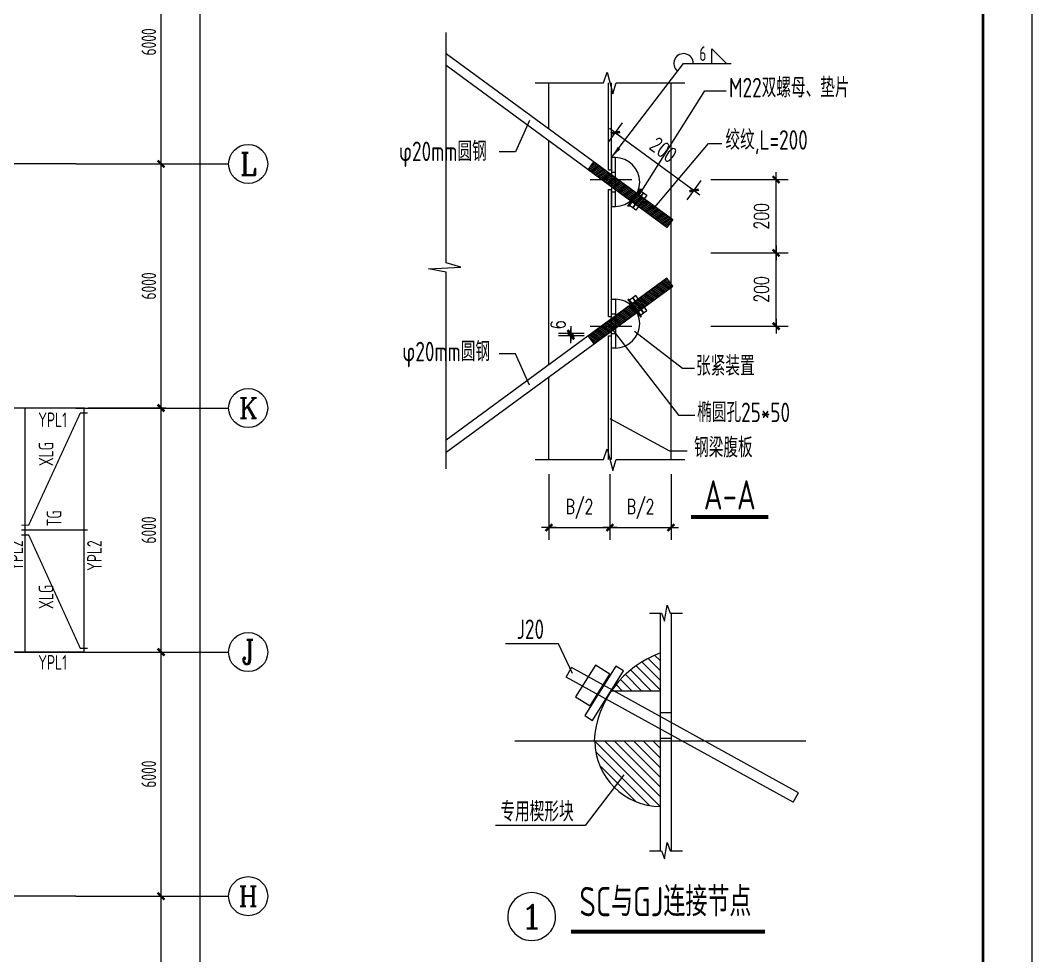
# Model space of a CAD drawing. Extents: x -1389621 to 57380, y -92505 to 283644.
# Drawn here: x -190537 to -165674, y 117601 to 140599 of the extents above; entities that cross this region are included whole.
import ezdxf
from ezdxf.enums import TextEntityAlignment as Align

# ---------------------------------------------------------------- set-up
doc = ezdxf.new("R2010")
doc.units = 0
doc.header["$LTSCALE"] = 100
doc.header["$MEASUREMENT"] = 0
doc.linetypes.add('DOTE', pattern=[2.42, 2, -0.2, 0.02, -0.2])
doc.layers.get('0').update_dxf_attribs({"linetype": 'CONTINUOUS'})
doc.layers.get('Defpoints').update_dxf_attribs({"linetype": 'CONTINUOUS'})
for name, color, linetype in [('10', 7, 'CONTINUOUS'), ('AXIS', 3, 'CONTINUOUS'), ('AXIS_TEXT', 7, 'CONTINUOUS'), ('BORDER', 7, 'CONTINUOUS'), ('DIM', 3, 'CONTINUOUS'), ('DOTE', 1, 'DOTE'), ('TEXT', 7, 'CONTINUOUS'), ('基础', 41, 'CONTINUOUS'), ('系杆支撑', 2, 'CONTINUOUS'), ('钢梁', 6, 'CONTINUOUS')]:
    doc.layers.add(name, color=color, linetype=linetype)
for name, color, linetype, lineweight in [('BOLT', 62, 'CONTINUOUS', 5), ('数字', 3, 'CONTINUOUS', 20), ('次桁架', 112, 'CONTINUOUS', 5), ('零部件', 3, 'CONTINUOUS', 5)]:
    doc.layers.add(name, color=color, linetype=linetype, lineweight=lineweight)
doc.styles.add('_TCH_AXIS', font='COMPLEX', dxfattribs={"bigfont": 'GBCBIG'})
doc.styles.add('COMP', font='COMPLEX', dxfattribs={"bigfont": 'hztxt'})
doc.styles.add('COMPLEX', font='COMPLEX')
doc.styles.add('DIM_FONT', font='SIMPLEX', dxfattribs={"width": 0.7, "bigfont": 'GBCBIG'})
doc.styles.add('TSSD_Dimension', font='tssdeng.shx', dxfattribs={"width": 0.7, "bigfont": 'hztxt.shx'})
doc.styles.add('TSSD_Label', font='Tssdeng.shx', dxfattribs={"width": 0.7, "bigfont": 'hztxt.shx'})
doc.styles.add('TSSD_REIN', font='Tssdeng.shx', dxfattribs={"width": 0.7, "bigfont": 'hztxt.shx'})
doc.dimstyles.new('dimn', dxfattribs={"dimtxt": 300, "dimasz": 1, "dimexe": 250, "dimexo": 300, "dimgap": 150, "dimtad": 1, "dimdec": 0, "dimzin": 0, "dimdsep": 46, "dimtxsty": 'DIM_FONT', "dimblk": '_DIMX', "dimcen": 1, "dimclrt": 7, "dimadec": 1, "dimazin": 0, "dimtfac": 1, "dimtdec": 0, "dimtix": 1, "dimtmove": 2, "dimatfit": 3, "dimfxl": 0, "dimtolj": 1, "dimtzin": 0, "dimarcsym": 0})
doc.dimstyles.new('TSSD_100_100', dxfattribs={"dimtxt": 300, "dimasz": 100, "dimexe": 100, "dimexo": 250, "dimgap": 100, "dimtad": 1, "dimdec": 0, "dimzin": 0, "dimdsep": 46, "dimtxsty": 'TSSD_Dimension', "dimblk": 'ARCHTICK', "dimblk1": 'ARCHTICK', "dimblk2": 'ARCHTICK', "dimcen": 0, "dimdle": 100, "dimclrt": 7, "dimadec": 0, "dimazin": 0, "dimtfac": 1, "dimtdec": 0, "dimtix": 1, "dimtmove": 2, "dimatfit": 3, "dimfxl": 0, "dimtolj": 1, "dimtzin": 0, "dimarcsym": 0})

# ---------------------------------------------------------------- blocks, each defined once
blk = doc.blocks.new('_ArchTick')
at = {"color": 0, "linetype": 'ByBlock'}
blk.add_lwpolyline([(-0.71, -0.71, 0.5, 0.5, 0), (0.71, 0.71, 0.5, 0.5, 0)], format="xyseb", dxfattribs=at)
blk = doc.blocks.new('*D348')
at = {"layer": 'Defpoints', "color": 0, "ltscale": 100}
for p in [(-189170, 119067), (-187077, 119067), (-189170, 113067)]:
    blk.add_point(p, dxfattribs=at)
at = {"layer": 'DIM', "color": 0, "lineweight": -2, "ltscale": 100}
for p, q in [((-187077, 112947), (-187077, 119187)), ((-188870, 119067), (-186957, 119067)), ((-188870, 113067), (-186957, 113067))]:
    blk.add_line(p, q, dxfattribs=at)
at = {"layer": 'DIM', "color": 0, "lineweight": -2, "ltscale": 100, "xscale": 120, "yscale": 120, "zscale": 120}
for p, rotation in [((-187077, 119067), 90), ((-187077, 113067), 270)]:
    blk.add_blockref('_ArchTick', p, dxfattribs=dict(at, rotation=rotation))
at = {"layer": 'DIM', "color": 7, "ltscale": 100, "insert": (-187377, 116067), "char_height": 360, "attachment_point": 5, "rotation": 90, "style": 'TSSD_Dimension'}
blk.add_mtext('\\A1;6000', dxfattribs=at)
blk = doc.blocks.new('*D349')
at = {"layer": 'Defpoints', "color": 0, "ltscale": 100}
for p in [(-189170, 125067), (-187077, 125067), (-189170, 119067)]:
    blk.add_point(p, dxfattribs=at)
at = {"layer": 'DIM', "color": 0, "lineweight": -2, "ltscale": 100}
for p, q in [((-188870, 125067), (-186957, 125067)), ((-187077, 118947), (-187077, 125187)), ((-188870, 119067), (-186957, 119067))]:
    blk.add_line(p, q, dxfattribs=at)
at = {"layer": 'DIM', "color": 0, "lineweight": -2, "ltscale": 100, "xscale": 120, "yscale": 120, "zscale": 120}
for p, rotation in [((-187077, 125067), 90), ((-187077, 119067), 270)]:
    blk.add_blockref('_ArchTick', p, dxfattribs=dict(at, rotation=rotation))
at = {"layer": 'DIM', "color": 7, "ltscale": 100, "insert": (-187377, 122067), "char_height": 360, "attachment_point": 5, "rotation": 90, "style": 'TSSD_Dimension'}
blk.add_mtext('\\A1;6000', dxfattribs=at)
blk = doc.blocks.new('*D350')
at = {"layer": 'Defpoints', "color": 0, "ltscale": 100}
for p in [(-189170, 131067), (-187077, 131067), (-189170, 125067)]:
    blk.add_point(p, dxfattribs=at)
at = {"layer": 'DIM', "color": 0, "lineweight": -2, "ltscale": 100}
for p, q in [((-188870, 131067), (-186957, 131067)), ((-187077, 124947), (-187077, 131187)), ((-188870, 125067), (-186957, 125067))]:
    blk.add_line(p, q, dxfattribs=at)
at = {"layer": 'DIM', "color": 0, "lineweight": -2, "ltscale": 100, "xscale": 120, "yscale": 120, "zscale": 120}
for p, rotation in [((-187077, 131067), 90), ((-187077, 125067), 270)]:
    blk.add_blockref('_ArchTick', p, dxfattribs=dict(at, rotation=rotation))
at = {"layer": 'DIM', "color": 7, "ltscale": 100, "insert": (-187377, 128067), "char_height": 360, "attachment_point": 5, "rotation": 90, "style": 'TSSD_Dimension'}
blk.add_mtext('\\A1;6000', dxfattribs=at)
blk = doc.blocks.new('*D351')
at = {"layer": 'Defpoints', "color": 0, "ltscale": 100}
for p in [(-189170, 137067), (-187077, 137067), (-189170, 131067)]:
    blk.add_point(p, dxfattribs=at)
at = {"layer": 'DIM', "color": 0, "lineweight": -2, "ltscale": 100}
for p, q in [((-188870, 137067), (-186957, 137067)), ((-187077, 130947), (-187077, 137187)), ((-188870, 131067), (-186957, 131067))]:
    blk.add_line(p, q, dxfattribs=at)
at = {"layer": 'DIM', "color": 0, "lineweight": -2, "ltscale": 100, "xscale": 120, "yscale": 120, "zscale": 120}
for p, rotation in [((-187077, 137067), 90), ((-187077, 131067), 270)]:
    blk.add_blockref('_ArchTick', p, dxfattribs=dict(at, rotation=rotation))
at = {"layer": 'DIM', "color": 7, "ltscale": 100, "insert": (-187377, 134067), "char_height": 360, "attachment_point": 5, "rotation": 90, "style": 'TSSD_Dimension'}
blk.add_mtext('\\A1;6000', dxfattribs=at)
blk = doc.blocks.new('*D352')
at = {"layer": 'Defpoints', "color": 0, "ltscale": 100}
for p in [(-189170, 143067), (-187077, 143067), (-189170, 137067)]:
    blk.add_point(p, dxfattribs=at)
at = {"layer": 'DIM', "color": 0, "lineweight": -2, "ltscale": 100}
for p, q in [((-188870, 143067), (-186957, 143067)), ((-187077, 136947), (-187077, 143187)), ((-188870, 137067), (-186957, 137067))]:
    blk.add_line(p, q, dxfattribs=at)
at = {"layer": 'DIM', "color": 0, "lineweight": -2, "ltscale": 100, "xscale": 120, "yscale": 120, "zscale": 120}
for p, rotation in [((-187077, 143067), 90), ((-187077, 137067), 270)]:
    blk.add_blockref('_ArchTick', p, dxfattribs=dict(at, rotation=rotation))
at = {"layer": 'DIM', "color": 7, "ltscale": 100, "insert": (-187377, 140067), "char_height": 360, "attachment_point": 5, "rotation": 90, "style": 'TSSD_Dimension'}
blk.add_mtext('\\A1;6000', dxfattribs=at)
blk = doc.blocks.new('*D354')
at = {"layer": 'Defpoints', "color": 0, "ltscale": 100}
for p in [(-189410, 149067), (-186117, 149067), (-189410, 77067)]:
    blk.add_point(p, dxfattribs=at)
at = {"layer": 'DIM', "color": 0, "lineweight": -2, "ltscale": 100}
for p, q in [((-186117, 76947), (-186117, 149187)), ((-189110, 149067), (-185997, 149067)), ((-189110, 77067), (-185997, 77067))]:
    blk.add_line(p, q, dxfattribs=at)
at = {"layer": 'DIM', "color": 0, "lineweight": -2, "ltscale": 100, "xscale": 120, "yscale": 120, "zscale": 120}
for p, rotation in [((-186117, 149067), 90), ((-186117, 77067), 270)]:
    blk.add_blockref('_ArchTick', p, dxfattribs=dict(at, rotation=rotation))
at = {"layer": 'DIM', "color": 7, "ltscale": 100, "insert": (-186417, 113067), "char_height": 360, "attachment_point": 5, "rotation": 90, "style": 'TSSD_Dimension'}
blk.add_mtext('\\A1;72000', dxfattribs=at)
blk = doc.blocks.new('_AXISO')
blk.add_circle((0, 0), 0.5)
at = {"layer": 'AXIS_TEXT', "style": 'COMPLEX', "width": 1.041667}
blk.add_attdef('A', text='', height=0.56, dxfattribs=at).set_placement((-0.25, -0.28), (0.25, -0.28), align=Align.FIT)
blk = doc.blocks.new('_DIMX')
blk.add_line((-150, 0), (150, 0))
at = {"const_width": 50}
blk.add_lwpolyline([(-70, -70), (70, 70)], dxfattribs=at)
blk = doc.blocks.new('*D2118')
at = {"layer": 'AXIS', "color": 0, "linetype": 'Continuous', "lineweight": -2}
for p, q in [((-8764, 20220), (-8764, 18878)), ((-7514, 20220), (-7514, 18878)), ((-8763, 19128), (-7515, 19128))]:
    blk.add_line(p, q, dxfattribs=at)
at = {"layer": 'Defpoints', "color": 0, "linetype": 'Continuous'}
for p in [(-8764, 20520), (-7514, 20520), (-7514, 19128)]:
    blk.add_point(p, dxfattribs=at)
at = {"layer": 'AXIS', "color": 0, "linetype": 'Continuous', "lineweight": -2, "xscale": 0.99996, "yscale": 0.99996, "zscale": 0.99996, "rotation": 180}
blk.add_blockref('_DIMX', (-8764, 19128), dxfattribs=at)
at = {"layer": 'AXIS', "color": 0, "linetype": 'Continuous', "lineweight": -2, "xscale": 0.99996, "yscale": 0.99996, "zscale": 0.99996}
blk.add_blockref('_DIMX', (-7514, 19128), dxfattribs=at)
at = {"layer": 'AXIS', "color": 7, "linetype": 'Continuous', "insert": (-8139, 19506), "char_height": 300, "attachment_point": 5, "style": 'DIM_FONT'}
blk.add_mtext('\\A1;B/2', dxfattribs=at)
blk = doc.blocks.new('*D2119')
at = {"layer": 'AXIS', "color": 0, "linetype": 'Continuous', "lineweight": -2}
for p, q in [((-10015, 20220), (-10015, 18878)), ((-8764, 20220), (-8764, 18878)), ((-10014, 19128), (-8765, 19128))]:
    blk.add_line(p, q, dxfattribs=at)
at = {"layer": 'Defpoints', "color": 0, "linetype": 'Continuous'}
for p in [(-10015, 20520), (-8764, 20520), (-8764, 19128)]:
    blk.add_point(p, dxfattribs=at)
at = {"layer": 'AXIS', "color": 0, "linetype": 'Continuous', "lineweight": -2, "xscale": 0.99996, "yscale": 0.99996, "zscale": 0.99996, "rotation": 180}
blk.add_blockref('_DIMX', (-10015, 19128), dxfattribs=at)
at = {"layer": 'AXIS', "color": 0, "linetype": 'Continuous', "lineweight": -2, "xscale": 0.99996, "yscale": 0.99996, "zscale": 0.99996}
blk.add_blockref('_DIMX', (-8764, 19128), dxfattribs=at)
at = {"layer": 'AXIS', "color": 7, "linetype": 'Continuous', "insert": (-9390, 19506), "char_height": 300, "attachment_point": 5, "style": 'DIM_FONT'}
blk.add_mtext('\\A1;B/2', dxfattribs=at)
blk = doc.blocks.new('*D2120')
at = {"layer": 'AXIS', "color": 0, "linetype": 'Continuous', "lineweight": -2}
for p, q in [((-9295, 23105), (-9817, 23105)), ((-9295, 23055), (-9817, 23055)), ((-9567, 23106), (-9567, 23107)), ((-9567, 23055), (-9567, 23105)), ((-9567, 23054), (-9567, 23053))]:
    blk.add_line(p, q, dxfattribs=at)
at = {"layer": 'Defpoints', "color": 0, "linetype": 'Continuous'}
for p in [(-9567, 23105), (-8995, 23105), (-8995, 23055)]:
    blk.add_point(p, dxfattribs=at)
at = {"layer": 'AXIS', "color": 0, "linetype": 'Continuous', "lineweight": -2, "xscale": 0.99996, "yscale": 0.99996, "zscale": 0.99996}
for p, rotation in [((-9567, 23105), 270), ((-9567, 23055), 90)]:
    blk.add_blockref('_DIMX', p, dxfattribs=dict(at, rotation=rotation))
at = {"layer": 'AXIS', "color": 7, "linetype": 'Continuous', "insert": (-9826, 23282), "char_height": 300, "attachment_point": 5, "rotation": 90, "style": 'DIM_FONT'}
blk.add_mtext('\\A1;6', dxfattribs=at)
blk = doc.blocks.new('*D2121')
at = {"layer": 'AXIS', "color": 0, "linetype": 'Continuous', "lineweight": -2}
for p, q in [((-8797, 27023), (-8508, 27419)), ((-8654, 27216), (-7043, 26035)), ((-7184, 25841), (-6894, 26236))]:
    blk.add_line(p, q, dxfattribs=at)
at = {"layer": 'Defpoints', "color": 0, "linetype": 'Continuous'}
for p in [(-8975, 26781), (-7042, 26034), (-7361, 25599)]:
    blk.add_point(p, dxfattribs=at)
at = {"layer": 'AXIS', "color": 0, "linetype": 'Continuous', "lineweight": -2, "xscale": 0.99996, "yscale": 0.99996, "zscale": 0.99996}
for p, rotation in [((-8655, 27217), 143.7631791288291), ((-7042, 26034), 323.7631791288291)]:
    blk.add_blockref('_DIMX', p, dxfattribs=dict(at, rotation=rotation))
at = {"layer": 'AXIS', "color": 7, "linetype": 'Continuous', "insert": (-7671, 26868), "char_height": 300, "attachment_point": 5, "rotation": 323.7632, "style": 'DIM_FONT'}
blk.add_mtext('\\A1;200', dxfattribs=at)
blk = doc.blocks.new('*D2122')
at = {"layer": 'AXIS', "color": 0, "linetype": 'Continuous', "lineweight": -2}
for p, q in [((-6696, 24755), (-5112, 24755)), ((-5362, 23256), (-5362, 24754)), ((-6696, 23255), (-5112, 23255))]:
    blk.add_line(p, q, dxfattribs=at)
at = {"layer": 'Defpoints', "color": 0, "linetype": 'Continuous'}
for p in [(-6996, 24755), (-5362, 24755), (-6996, 23255)]:
    blk.add_point(p, dxfattribs=at)
at = {"layer": 'AXIS', "color": 0, "linetype": 'Continuous', "lineweight": -2, "xscale": 0.99996, "yscale": 0.99996, "zscale": 0.99996}
for p, rotation in [((-5362, 24755), 90), ((-5362, 23255), 270)]:
    blk.add_blockref('_DIMX', p, dxfattribs=dict(at, rotation=rotation))
at = {"layer": 'AXIS', "color": 7, "linetype": 'Continuous', "insert": (-5662, 24005), "char_height": 300, "attachment_point": 5, "rotation": 90, "style": 'DIM_FONT'}
blk.add_mtext('\\A1;200', dxfattribs=at)
blk = doc.blocks.new('*D2123')
at = {"layer": 'AXIS', "color": 0, "linetype": 'Continuous', "lineweight": -2}
for p, q in [((-6696, 26255), (-5112, 26255)), ((-5362, 24756), (-5362, 26254)), ((-6696, 24755), (-5112, 24755))]:
    blk.add_line(p, q, dxfattribs=at)
at = {"layer": 'Defpoints', "color": 0, "linetype": 'Continuous'}
for p in [(-6996, 26255), (-5362, 26255), (-6996, 24755)]:
    blk.add_point(p, dxfattribs=at)
at = {"layer": 'AXIS', "color": 0, "linetype": 'Continuous', "lineweight": -2, "xscale": 0.99996, "yscale": 0.99996, "zscale": 0.99996}
for p, rotation in [((-5362, 26255), 90), ((-5362, 24755), 270)]:
    blk.add_blockref('_DIMX', p, dxfattribs=dict(at, rotation=rotation))
at = {"layer": 'AXIS', "color": 7, "linetype": 'Continuous', "insert": (-5662, 25505), "char_height": 300, "attachment_point": 5, "rotation": 90, "style": 'DIM_FONT'}
blk.add_mtext('\\A1;200', dxfattribs=at)
blk = doc.blocks.new('A$C2A542C91')
h = blk.add_hatch()
h.set_pattern_fill('ANSI31', color=256, scale=1125.011248, angle=90, style=0)
h.set_pattern_definition([(135, (-74062.74, -47932.84), (-99.46323, -99.46323), [])])
edge = h.paths.add_edge_path()
edge.add_ellipse((3381, 4085), major_axis=(1342, 0), ratio=1, start_angle=179.9956, end_angle=269.9476)
edge.add_line((3380, 2743), (3380, 4085))
edge.add_line((3380, 4085), (2039, 4085))
edge = h.paths.add_edge_path()
edge.add_line((3380, 5115), (3380, 5887))
edge.add_ellipse((4078, 3947), major_axis=(2062, 0), ratio=1, start_angle=109.7689, end_angle=145.4747)
edge.add_line((2379, 5115), (3380, 5115))
for p, q in [((3463, 6538), (3522, 6870)), ((3522, 6870), (3583, 6704)), ((3155, 6704), (3380, 6704)), ((3380, 6704), (3403, 6704)), ((3380, 1836), (3380, 6704)), ((3403, 6704), (3463, 6538)), ((3583, 6704), (3605, 6704)), ((3605, 6704), (3830, 6704)), ((3605, 1836), (3605, 6704)), ((1293, 6072), (205, 6072)), ((1583, 5469), (1293, 6072)), ((2049, 5638), (1644, 4990)), ((2466, 5620), (1834, 4606)), ((2345, 5456), (2049, 5638)), ((2626, 5520), (2466, 5620)), ((1453, 5395), (1561, 5592)), ((6097, 2829), (1453, 5395)), ((6212, 3023), (1561, 5592)), ((1940, 4808), (2345, 5456)), ((1993, 4507), (2626, 5520)), ((1644, 4990), (1940, 4808)), ((2379, 5115), (3380, 5115)), ((1834, 4606), (1993, 4507)), ((3380, 4668), (3605, 4668)), ((398, 4085), (6361, 4085)), ((3380, 4144), (3605, 4144)), ((2631, 3390), (1837, 2352)), ((6097, 2829), (6212, 3023)), ((1837, 2352), (0, 2352)), ((3463, 1669), (3522, 2002)), ((3522, 2002), (3583, 1836)), ((3155, 1836), (3380, 1836)), ((3380, 1836), (3403, 1836)), ((3403, 1836), (3463, 1669)), ((3583, 1836), (3605, 1836)), ((3605, 1836), (3830, 1836))]:
    blk.add_line(p, q)
at = {"const_width": 80}
blk.add_lwpolyline([(1547, 176), (5520, 176)], dxfattribs=at)
for centre, major_axis, start_param, end_param in [((4078, 3947), (2062, 0), 1.915928, 3.074288), ((3381, 4085), (-1342, 0), 0.000118, 1.570076), ((744, 488), (-490, 0), 3.141888, 6.28348), ((744, 488), (-490, 0), 0.000295, 3.141888)]:
    blk.add_ellipse(centre, major_axis=major_axis, ratio=1, start_param=start_param, end_param=end_param)
at = {"style": 'COMP', "width": 2.333333}
blk.add_attdef('1', text='', height=490, dxfattribs=at).set_placement((499, 243), (989, 243), align=Align.FIT)
at = {"layer": 'TEXT', "style": 'TSSD_REIN', "width": 0.75}
for s, p in [('J20', (715, 6174)), ('专用楔形块', (853, 2437))]:
    blk.add_text(s, height=400.1, dxfattribs=at).set_placement(p, align=Align.CENTER)
blk.add_text('SC与GJ连接节点', height=600.2, dxfattribs=at).set_placement((1721, 314), align=Align.BOTTOM_LEFT)
blk = doc.blocks.new('A$C26BC4C7D')
h = blk.add_hatch()
h.set_pattern_fill('_U', color=256, scale=30.0003, angle=33.763179, style=0, pattern_type=0)
h.set_pattern_definition([(33.76318, (-23524.03, 17669.048), (-16.67726, 24.94686), [])])
h.paths.add_polyline_path([(3969.35, 7742.23), (3851.09, 7580.87), (5464.68, 6398.31), (5582.93, 6559.67)])
h = blk.add_hatch()
h.set_pattern_fill('_U', color=256, scale=30.0003, angle=33.763179, style=0, pattern_type=0)
h.set_pattern_definition([(326.23682, (-23524.03, -5914.58), (-16.67726, -24.94686), [])])
h.paths.add_polyline_path([(5582.93, 5194.8), (5464.68, 5356.16), (3851.09, 4173.6), (3969.35, 4012.24)])
at = {"layer": 'TEXT'}
blk.add_hatch(color=256, dxfattribs=at).paths.add_polyline_path([(4327.63, 7827.75), (4454.44, 8046.1), (4509.53, 8002.88)], flags=0)
for p, q in [((4167.59, 9357.43, -1015.4), (4237.6, 9577.49, -1015.4)), ((4237.6, 9577.49, -1015.4), (4357.64, 9137.38, -1015.4)), ((2767.22, 9357.43, -1015.4), (4167.59, 9357.43, -1015.4)), ((4357.64, 9137.38, -1015.4), (4427.66, 9357.43, -1015.4)), ((4427.66, 9357.43, -1015.4), (5828.03, 9357.43, -1015.4)), ((4868.97, 7021.29, -1015.4), (6241.82, 9199.48, -1015.4)), ((6241.82, 9199.48, -1015.4), (6674.8, 9199.48, -1015.4)), ((2648.2, 8586.45, -1015.4), (2364.19, 7943.53, -1015.4)), ((5179.46, 6774.1, -1015.4), (6316.58, 8120.27, -1015.4)), ((6316.58, 8120.27, -1015.4), (6590.36, 8120.27, -1015.4)), ((2364.19, 7943.53, -1015.4), (2031.25, 7943.53, -1015.4)), ((4297.62, 4376.84, -1015.4), (5703.27, 2549.53, -1015.4)), ((4801.06, 4270.62, -1015.4), (5783.23, 3512.38, -1015.4)), ((2364.19, 3810.93, -1015.4), (2031.25, 3810.93, -1015.4)), ((2648.2, 3168.02, -1015.4), (2364.19, 3810.93, -1015.4)), ((5783.23, 3512.38, -1015.4), (6032.29, 3512.38, -1015.4)), ((5703.27, 2549.53, -1015.4), (6034.15, 2549.53, -1015.4)), ((4297.62, 2485.36, -1015.4), (5515.22, 1823.84, -1015.4)), ((4167.59, 1641.87, -1015.4), (4237.6, 1861.93, -1015.4)), ((4237.6, 1861.93, -1015.4), (4357.64, 1421.81, -1015.4)), ((5515.22, 1823.84, -1015.4), (5879.12, 1823.84, -1015.4)), ((2767.22, 1641.87, -1015.4), (4167.59, 1641.87, -1015.4)), ((4357.64, 1421.81, -1015.4), (4427.66, 1641.87, -1015.4)), ((4427.66, 1641.87, -1015.4), (5828.03, 1641.87, -1015.4))]:
    blk.add_line(p, q)
at = {"const_width": 80}
blk.add_lwpolyline([(5957.78, 467.19), (7539.18, 467.19)], dxfattribs=at)
at = {"layer": 'BOLT'}
for p, q in [((3893.96, 7377.63, -1015.4), (4747.43, 7377.63, -1015.4)), ((3893.96, 4376.84, -1015.4), (4747.43, 4376.84, -1015.4))]:
    blk.add_line(p, q, dxfattribs=at)
at = {"layer": 'BOLT', "color": 3}
for p, q in [((4665.87, 6834.92, -1015.4), (4926.04, 7189.91, -1015.4)), ((4940.56, 7179.27, -1015.4), (4680.39, 6824.28, -1015.4)), ((4698.13, 6848.48, -1015.4), (4922.82, 7155.06, -1015.4)), ((4987.36, 7107.76, -1015.4), (4762.68, 6801.18, -1015.4)), ((4762.68, 6801.18, -1015.4), (4987.36, 7107.76, -1015.4)), ((5051.91, 7060.46, -1015.4), (4827.22, 6753.88, -1015.4)), ((4922.82, 7155.06, -1015.4), (4987.36, 7107.76, -1015.4)), ((4926.04, 7189.91, -1015.4), (4940.56, 7179.27, -1015.4)), ((4987.36, 7107.76, -1015.4), (5051.91, 7060.46, -1015.4)), ((4762.68, 6801.18, -1015.4), (4698.13, 6848.48, -1015.4)), ((4680.39, 6824.28, -1015.4), (4665.87, 6834.92, -1015.4)), ((4827.22, 6753.88, -1015.4), (4762.68, 6801.18, -1015.4)), ((4827.22, 5000.59, -1015.4), (4762.68, 4953.29, -1015.4)), ((5051.91, 4694.01, -1015.4), (4827.22, 5000.59, -1015.4)), ((4680.39, 4930.19, -1015.4), (4665.87, 4919.55, -1015.4)), ((4665.87, 4919.55, -1015.4), (4926.04, 4564.56, -1015.4)), ((4940.56, 4575.2, -1015.4), (4680.39, 4930.19, -1015.4)), ((4762.68, 4953.29, -1015.4), (4698.13, 4905.99, -1015.4)), ((4698.13, 4905.99, -1015.4), (4922.82, 4599.4, -1015.4)), ((4987.36, 4646.71, -1015.4), (4762.68, 4953.29, -1015.4)), ((4762.68, 4953.29, -1015.4), (4987.36, 4646.71, -1015.4)), ((4922.82, 4599.4, -1015.4), (4987.36, 4646.71, -1015.4)), ((4926.04, 4564.56, -1015.4), (4940.56, 4575.2, -1015.4)), ((4987.36, 4646.71, -1015.4), (5051.91, 4694.01, -1015.4))]:
    blk.add_line(p, q, dxfattribs=at)
at = {"layer": 'Defpoints', "color": 0, "linetype": 'ByBlock'}
for p in [(4267.61, 4176.78, -1015.4), (4327.63, 4226.8, -1015.4)]:
    blk.add_point(p, dxfattribs=at)
at = {"layer": 'TEXT'}
for p, q in [((6381.94, 9758.78, -1015.4), (6381.94, 10058.86, -1015.4)), ((6682.02, 9758.78, -1015.4), (6381.94, 10058.86, -1015.4)), ((4327.63, 7827.75, -1015.4), (5803.9, 9758.78, -1015.4)), ((5803.9, 9758.78, -1015.4), (6782.05, 9758.78, -1015.4))]:
    blk.add_line(p, q, dxfattribs=at)
blk.add_ellipse((5804.32, 9758.78, -1015.4), major_axis=(200.05, 0.09), ratio=1, start_param=-0.00043354, end_param=4.0509728, dxfattribs=at)
at = {"layer": '次桁架'}
for p, q in [((940.74, 5674.49, -1015.4), (940.74, 10388.6, -1015.4)), ((1243.45, 5581.65, -1015.4), (940.74, 5674.49, -1015.4)), ((578.88, 5552.38, -1015.4), (1243.45, 5581.65, -1015.4)), ((940.74, 5484.37, -1015.4), (578.88, 5552.38, -1015.4)), ((940.74, 1455.27, -1015.4), (940.74, 5484.37, -1015.4))]:
    blk.add_line(p, q, dxfattribs=at)
at = {"layer": '钢梁'}
for p, q in [((3047.29, 8417.98, -1015.4), (3047.29, 9357.43, -1015.4)), ((4267.61, 7577.68, -1015.4), (4267.61, 9357.43, -1015.4)), ((4327.63, 7577.68, -1015.4), (4327.63, 9357.43, -1015.4)), ((5547.95, 1641.87, -1015.4), (5547.95, 9357.43, -1015.4)), ((3047.29, 3584.51, -1015.4), (3047.29, 8169.96, -1015.4)), ((4327.63, 7827.75, -1015.4), (4327.63, 6827.49, -1015.4)), ((4407.65, 7827.75, -1015.4), (4327.63, 7827.75, -1015.4)), ((4407.65, 6827.49, -1015.4), (4407.65, 7827.75, -1015.4)), ((4267.61, 7577.68, -1015.4), (4327.63, 7577.68, -1015.4)), ((4327.63, 7527.67, -1015.4), (4407.65, 7527.67, -1015.4)), ((4267.61, 4576.89, -1015.4), (4267.61, 7177.58, -1015.4)), ((4267.61, 7177.58, -1015.4), (4327.63, 7177.58, -1015.4)), ((4327.63, 4576.89, -1015.4), (4327.63, 7177.58, -1015.4)), ((4327.63, 7127.56, -1015.4), (4407.65, 7127.56, -1015.4)), ((4327.63, 6827.49, -1015.4), (4407.65, 6827.49, -1015.4)), ((4327.63, 3926.72, -1015.4), (4327.63, 4926.98, -1015.4)), ((4327.63, 4926.98, -1015.4), (4407.65, 4926.98, -1015.4)), ((4407.65, 4926.98, -1015.4), (4407.65, 3926.72, -1015.4)), ((4267.61, 4576.89, -1015.4), (4327.63, 4576.89, -1015.4)), ((4327.63, 4626.9, -1015.4), (4407.65, 4626.9, -1015.4)), ((4267.61, 4176.78, -1015.4), (4327.63, 4176.78, -1015.4)), ((4267.61, 1641.87, -1015.4), (4267.61, 4176.78, -1015.4)), ((4327.63, 4226.8, -1015.4), (4407.65, 4226.8, -1015.4)), ((4327.63, 1641.87, -1015.4), (4327.63, 4176.78, -1015.4)), ((4407.65, 3926.72, -1015.4), (4327.63, 3926.72, -1015.4)), ((3047.29, 1641.87, -1015.4), (3047.29, 3336.48, -1015.4))]:
    blk.add_line(p, q, dxfattribs=at)
at = {"layer": '零部件'}
for p, q in [((940.74, 9961.82, -1015.4), (5582.93, 6559.67, -1015.4)), ((5464.68, 6398.31, -1015.4), (940.74, 9713.8, -1015.4)), ((3851.09, 7580.87, -1015.4), (3969.35, 7742.23, -1015.4)), ((3969.35, 7742.23, -1015.4), (5582.93, 6559.67, -1015.4)), ((4407.65, 6827.49, -1015.4), (4407.65, 7827.75, -1015.4)), ((5464.68, 6398.31, -1015.4), (3851.09, 7580.87, -1015.4)), ((5582.93, 6559.67, -1015.4), (5464.68, 6398.31, -1015.4)), ((5582.93, 6559.67, -1015.4), (5464.68, 6398.31, -1015.4)), ((5464.68, 5356.16, -1015.4), (940.74, 2040.67, -1015.4)), ((940.74, 1792.64, -1015.4), (5582.93, 5194.8, -1015.4)), ((5464.68, 5356.16, -1015.4), (3851.09, 4173.6, -1015.4)), ((3969.35, 4012.24, -1015.4), (5582.93, 5194.8, -1015.4)), ((5582.93, 5194.8, -1015.4), (5464.68, 5356.16, -1015.4)), ((5582.93, 5194.8, -1015.4), (5464.68, 5356.16, -1015.4)), ((4407.65, 4926.98, -1015.4), (4407.65, 3926.72, -1015.4)), ((3851.09, 4173.6, -1015.4), (3969.35, 4012.24, -1015.4))]:
    blk.add_line(p, q, dxfattribs=at)
for centre, start_param, end_param in [((4407.65, 7327.62, -1015.4), 1.57100899, 4.71260164), ((4407.65, 4426.85, -1015.4), 1.57101931, 4.71261196)]:
    blk.add_ellipse(centre, major_axis=(-500.13, 0.11), ratio=1, start_param=start_param, end_param=end_param, dxfattribs=at)
at = {"layer": 'TEXT'}
for s, height, style, width, p in [('6', 300.08, 'TSSD_Label', 0.7, (6126.87, 9808.8, -1015.4)), ('M22双螺母、垫片', 400.106, 'TSSD_REIN', 0.75, (6734.37, 9062.11, -1015.4)), ('绞纹,L=200', 400.106, 'TSSD_REIN', 0.75, (6663.37, 7990.34, -1015.4)), ('φ20mm圆钢', 400.106, 'TSSD_REIN', 0.75, (-25.99, 7756.91, -1015.4)), ('φ20mm圆钢', 400.106, 'TSSD_REIN', 0.75, (41.93, 3655.56, -1015.4)), ('张紧装置', 400.106, 'TSSD_REIN', 0.75, (6061.28, 3362.8, -1015.4)), ('椭圆孔25*50', 400.106, 'TSSD_REIN', 0.75, (6083.42, 2410.1, -1015.4)), ('钢梁腹板', 400.106, 'TSSD_REIN', 0.75, (6019.24, 1688.38, -1015.4))]:
    blk.add_text(s, height=height, dxfattribs=dict(at, style=style, width=width)).set_placement(p)
at = {"layer": 'TEXT', "style": 'TSSD_REIN', "width": 0.75}
blk.add_text('A-A', height=600.159, dxfattribs=at).set_placement((6752.1, 618.98, -1015.4), align=Align.CENTER)
at = {"layer": 'AXIS', "linetype": 'Continuous'}
for p1, p2, distance, picture, middle in [((4087.61, 7903.59, -1015.4), (5701.19, 6721.02, -1015.4), 540.02, '*D2121', (5390.95, 7989.84, -1015.4)), ((6065.82, 5877.23, -1015.4), (6065.82, 7377.63, -1015.4), -1634.16, '*D2123', (7399.99, 6627.43, -1015.4)), ((6065.82, 4376.84, -1015.4), (6065.82, 5877.23, -1015.4), -1634.16, '*D2122', (7399.99, 5127.03, -1015.4))]:
    dim = blk.add_aligned_dim(p1=p1, p2=p2, distance=distance, text='200', dimstyle='dimn', override={"dimscale": 0.99996, "dimlfac": 1.00004, "dimadec": 0}, dxfattribs=at)
    dim.commit()
    dim.dimension.update_dxf_attribs({"geometry": picture, "text_midpoint": middle, "insert": (13062.12, -18877.85)})
dim = blk.add_linear_dim(base=(3495.55, 4226.8, -1015.4), p1=(4067.56, 4176.78, -1015.4), p2=(4067.56, 4226.8, -1015.4), angle=90, text='6', dimstyle='dimn', override={"dimscale": 0.99996, "dimlfac": 1.00004, "dimadec": 0}, dxfattribs=at)
dim.commit()
dim.dimension.update_dxf_attribs({"geometry": '*D2120', "text_midpoint": (3236.14, 4404.62, -1015.4), "dimtype": 128, "insert": (13062.12, -18877.85)})
for base, p1, p2, picture, middle in [((4297.62, 249.99, -1015.4), (3047.29, 1641.87, -1015.4), (4297.62, 1641.87, -1015.4), '*D2119', (3672.46, 628.55, -1015.4)), ((5547.95, 249.99, -1015.4), (4297.62, 1641.87, -1015.4), (5547.95, 1641.87, -1015.4), '*D2118', (4922.79, 628.55, -1015.4))]:
    dim = blk.add_linear_dim(base=base, p1=p1, p2=p2, text='B/2', dimstyle='dimn', override={"dimscale": 0.99996, "dimlfac": 1.00004, "dimadec": 0}, dxfattribs=at)
    dim.commit()
    dim.dimension.update_dxf_attribs({"geometry": picture, "text_midpoint": middle, "insert": (13062.12, -18877.85)})

msp = doc.modelspace()

# ---------------------------------------------------------------- linework, layer by layer
at = {"layer": '10', "const_width": 40}
for points in [[(-190669.75, 125066.574), (-188969.75, 125066.574), (-188969.75, 131066.574), (-190669.75, 131066.574)], [(-190419.75, 125066.574), (-190419.75, 131066.574)]]:
    msp.add_lwpolyline(points, dxfattribs=at)
at = {"layer": 'AXIS'}
for p, q in [((-189169.75, 137066.574), (-185415.141, 137066.574)), ((-189169.75, 131066.574), (-185415.141, 131066.574)), ((-189169.75, 125066.574), (-185415.141, 125066.574)), ((-189169.75, 119066.574), (-185415.141, 119066.574))]:
    msp.add_line(p, q, dxfattribs=at)
at = {"layer": 'BORDER'}
msp.add_lwpolyline([(-236954.028, 57648.326), (-236954.028, 158568.326), (-165674.028, 158568.326), (-165674.028, 57648.326)], close=True, dxfattribs=at)
at = {"layer": 'BORDER', "const_width": 60}
msp.add_lwpolyline([(-235754.028, 58848.326), (-235754.028, 155568.326), (-166874.028, 155568.326), (-166874.028, 58848.326)], close=True, dxfattribs=at)
at = {"layer": 'DOTE', "linetype": 'DOTE', "ltscale": 10}
for p, q in [((-189169.75, 137066.574), (-230591.747, 137066.574)), ((-189169.75, 131066.574), (-230591.747, 131066.574)), ((-189169.75, 125066.574), (-230591.747, 125066.574)), ((-189169.75, 119066.574), (-230591.747, 119066.574))]:
    msp.add_line(p, q, dxfattribs=at)
at = {"layer": '系杆支撑', "const_width": 30}
for points in [[(-188879.937, 130946.574), (-189059.563, 130946.574), (-190329.589, 128186.574), (-190509.912, 128186.574)], [(-188879.937, 128066.574), (-190509.912, 128066.574)], [(-188879.937, 125156.574), (-189059.563, 125156.574), (-190329.589, 127946.574), (-190509.912, 127946.574)]]:
    msp.add_lwpolyline(points, dxfattribs=at)

# ---------------------------------------------------------------- block references
at = {"layer": 'AXIS'}
ref = msp.add_blockref('_AXISO', (-184935.141, 137066.574), dxfattribs=dict(at, xscale=960, yscale=960, zscale=960))
ref.add_attrib('A', 'L', dxfattribs={"layer": 'AXIS_TEXT', "ltscale": 0.5, "height": 546.829, "style": '_TCH_AXIS'}).set_placement((-185130.437, 136793.159), (-184739.845, 136793.159), align=Align.FIT)
ref = msp.add_blockref('_AXISO', (-184935.141, 131066.574), dxfattribs=dict(at, xscale=960, yscale=960, zscale=960))
ref.add_attrib('A', 'K', dxfattribs={"layer": 'AXIS_TEXT', "ltscale": 0.5, "height": 498.312, "style": '_TCH_AXIS'}).set_placement((-185160.568, 130817.418), (-184709.714, 130817.418), align=Align.FIT)
ref = msp.add_blockref('_AXISO', (-184935.141, 125066.574), dxfattribs=dict(at, xscale=960, yscale=960, zscale=960))
ref.add_attrib('A', 'J', dxfattribs={"layer": 'AXIS_TEXT', "ltscale": 0.5, "height": 595.279, "style": '_TCH_AXIS'}).set_placement((-185091.047, 124768.934), (-184779.235, 124768.934), align=Align.FIT)
ref = msp.add_blockref('_AXISO', (-184935.141, 119066.574), dxfattribs=dict(at, xscale=960, yscale=960, zscale=960))
ref.add_attrib('A', 'H', dxfattribs={"layer": 'AXIS_TEXT', "ltscale": 0.5, "height": 486.621, "style": '_TCH_AXIS'}).set_placement((-185166.865, 118823.263), (-184703.417, 118823.263), align=Align.FIT)
at = {"layer": '基础', "ltscale": 100, "xscale": 1.2, "yscale": 1.2, "zscale": 1.2}
msp.add_blockref('A$C26BC4C7D', (-181198.777, 127827.956), dxfattribs=at)
msp.add_blockref('A$C2A542C91', (-178858.911, 117979.591), dxfattribs=at).add_auto_attribs({'1': '1'})

# ---------------------------------------------------------------- texts
at = {"layer": '数字', "ltscale": 100, "style": 'TSSD_REIN', "width": 0.7}
for p in [(-190094.48, 130596.81), (-190094.48, 124632.81)]:
    msp.add_text('YPL1', height=360, dxfattribs=at).set_placement(p)
for s, p in [('XLG', (-189721.538, 129636.285)), ('TG', (-189524.81, 128158.52)), ('YPL2', (-190467.81, 127061.52)), ('YPL2', (-188533.81, 127061.52)), ('XLG', (-189721.538, 126125.001))]:
    msp.add_text(s, height=360, rotation=90, dxfattribs=at).set_placement(p)

# ---------------------------------------------------------------- dimensions: what is measured, and where the dimension line sits
at = {"layer": 'DIM', "ltscale": 100}
for p1, p2, distance, picture, middle in [((-189409.75, 77066.574), (-189409.75, 149066.574), -3292.902, '*D354', (-186416.848, 113066.574)), ((-189169.75, 137066.574), (-189169.75, 143066.574), -2092.902, '*D352', (-187376.848, 140066.574)), ((-189169.75, 131066.574), (-189169.75, 137066.574), -2092.902, '*D351', (-187376.848, 134066.574)), ((-189169.75, 125066.574), (-189169.75, 131066.574), -2092.902, '*D350', (-187376.848, 128066.574)), ((-189169.75, 119066.574), (-189169.75, 125066.574), -2092.902, '*D349', (-187376.848, 122066.574)), ((-189169.75, 113066.574), (-189169.75, 119066.574), -2092.902, '*D348', (-187376.848, 116066.574))]:
    dim = msp.add_aligned_dim(p1=p1, p2=p2, distance=distance, dimstyle='TSSD_100_100', override={"dimscale": 1.2}, dxfattribs=at)
    dim.commit()
    dim.dimension.update_dxf_attribs({"geometry": picture, "text_midpoint": middle})

doc.saveas('drawing.dxf')
